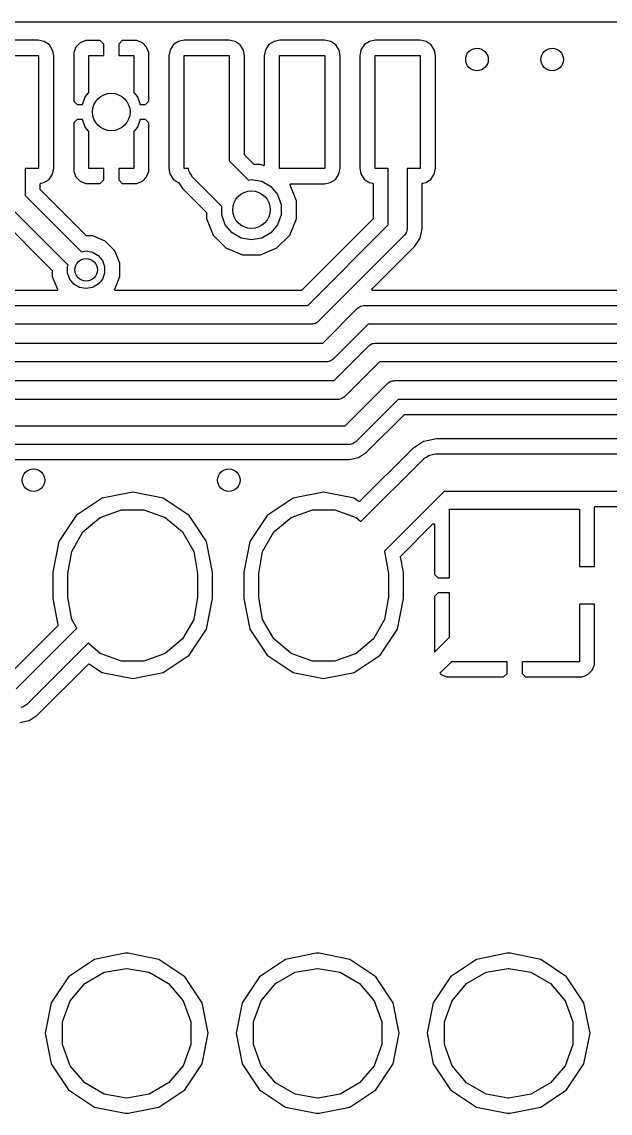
# Model space of a CAD drawing. Extents: x 0.3 to 75.7, y -92.7 to -0.5.
# Drawn here: x 36.95 to 44.77, y -70.02 to -55.5 of the extents above; entities that cross this region are included whole.
import ezdxf

# ---------------------------------------------------------------- set-up
doc = ezdxf.new("R2010")
doc.units = 0
doc.header["$MEASUREMENT"] = 0
doc.layers.add('BLACK', color=7, linetype='CONTINUOUS')

msp = doc.modelspace()

# ---------------------------------------------------------------- linework, layer by layer
at = {"layer": 'Black'}
for p, q in [((0.288, -55.5), (75.712, -55.5)), ((37.1637, -55.7458), (36.5662, -55.7458)), ((37.2443, -55.7622), (37.1637, -55.7458)), ((37.3112, -55.8078), (37.2443, -55.7622)), ((37.7952, -55.75), (37.7217, -55.7804)), ((37.9894, -55.75), (37.7952, -55.75)), ((38.035, -55.7956), (37.9894, -55.75)), ((38.2806, -55.75), (38.235, -55.7956)), ((38.4748, -55.75), (38.2806, -55.75)), ((38.5483, -55.7804), (38.4748, -55.75)), ((39.031, -55.76), (38.9628, -55.8038)), ((39.1062, -55.7458), (39.031, -55.76)), ((39.7037, -55.7458), (39.1062, -55.7458)), ((39.7843, -55.7622), (39.7037, -55.7458)), ((39.8512, -55.8078), (39.7843, -55.7622)), ((40.301, -55.76), (40.2328, -55.8038)), ((40.3762, -55.7458), (40.301, -55.76)), ((40.9737, -55.7458), (40.3762, -55.7458)), ((41.0543, -55.7622), (40.9737, -55.7458)), ((41.1212, -55.8078), (41.0543, -55.7622)), ((41.571, -55.76), (41.5028, -55.8038)), ((41.6462, -55.7458), (41.571, -55.76)), ((42.2437, -55.7458), (41.6462, -55.7458)), ((42.3243, -55.7622), (42.2437, -55.7458)), ((42.3912, -55.8078), (42.3243, -55.7622)), ((37.355, -55.876), (37.3112, -55.8078)), ((37.3614, -55.91), (37.355, -55.876)), ((37.3692, -55.9512), (37.3614, -55.91)), ((37.6654, -55.8367), (37.635, -55.9102)), ((37.635, -55.9102), (37.635, -56.5544)), ((37.7217, -55.7804), (37.6654, -55.8367)), ((38.035, -55.95), (38.035, -55.7956)), ((38.235, -55.7956), (38.235, -55.95)), ((38.6046, -55.8367), (38.5483, -55.7804)), ((38.635, -55.9102), (38.6046, -55.8367)), ((38.635, -55.95), (38.635, -55.9102)), ((38.9172, -55.8707), (38.9008, -55.9513)), ((38.9628, -55.8038), (38.9172, -55.8707)), ((39.895, -55.876), (39.8512, -55.8078)), ((39.9092, -55.9512), (39.895, -55.876)), ((40.1872, -55.8707), (40.1708, -55.9513)), ((40.2328, -55.8038), (40.1872, -55.8707)), ((41.165, -55.876), (41.1212, -55.8078)), ((41.1792, -55.9512), (41.165, -55.876)), ((41.4572, -55.8707), (41.4408, -55.9513)), ((41.5028, -55.8038), (41.4572, -55.8707)), ((42.435, -55.876), (42.3912, -55.8078)), ((42.4492, -55.9512), (42.435, -55.876)), ((36.565, -55.95), (37.165, -55.95)), ((37.165, -55.95), (37.165, -57.45)), ((37.3692, -56.8402), (37.3692, -55.9512)), ((37.835, -56.4423), (37.835, -55.95)), ((37.835, -55.95), (38.035, -55.95)), ((38.235, -55.95), (38.435, -55.95)), ((38.435, -55.95), (38.435, -56.4423)), ((38.635, -56.5544), (38.635, -55.95)), ((38.9008, -55.9513), (38.9008, -57.4488)), ((39.105, -57.45), (39.105, -55.95)), ((39.105, -55.95), (39.705, -55.95)), ((39.705, -55.95), (39.705, -57.3514)), ((39.9092, -57.2674), (39.9092, -55.9512)), ((40.1708, -55.9513), (40.1708, -57.4018)), ((40.375, -57.45), (40.375, -55.95)), ((40.375, -55.95), (40.975, -55.95)), ((40.975, -55.95), (40.975, -57.45)), ((41.1792, -57.4487), (41.1792, -55.9512)), ((41.4408, -55.9513), (41.4408, -57.4488)), ((41.645, -57.45), (41.645, -55.95)), ((41.645, -55.95), (42.245, -55.95)), ((42.245, -55.95), (42.245, -57.45)), ((42.4492, -57.4487), (42.4492, -55.9512)), ((37.7873, -56.4992), (37.835, -56.4423)), ((38.435, -56.4423), (38.4827, -56.4992)), ((37.635, -56.5544), (37.6806, -56.6)), ((37.6806, -56.6), (37.7506, -56.6)), ((37.7506, -56.6), (37.7873, -56.4992)), ((38.4827, -56.4992), (38.5194, -56.6)), ((38.5194, -56.6), (38.5894, -56.6)), ((38.5894, -56.6), (38.635, -56.5544)), ((37.3692, -57.4487), (37.3692, -56.8402)), ((37.6806, -56.8), (37.635, -56.8456)), ((37.635, -56.8456), (37.635, -57.4898)), ((37.7506, -56.8), (37.6806, -56.8)), ((37.7873, -56.9008), (37.7506, -56.8)), ((37.835, -56.9576), (37.7873, -56.9008)), ((38.4827, -56.9008), (38.435, -56.9576)), ((38.5194, -56.8), (38.4827, -56.9008)), ((38.5894, -56.8), (38.5194, -56.8)), ((38.635, -56.8456), (38.5894, -56.8)), ((38.635, -57.4898), (38.635, -56.8456)), ((37.835, -57.45), (37.835, -56.9576)), ((38.435, -56.9576), (38.435, -57.45)), ((39.705, -57.3514), (39.9592, -57.6057)), ((39.9093, -57.268), (39.9092, -57.2674)), ((39.9092, -57.2685), (39.9093, -57.268)), ((39.9097, -57.2702), (39.9092, -57.2685)), ((39.91, -57.2718), (39.9097, -57.2702)), ((39.9102, -57.2723), (39.91, -57.2718)), ((39.9104, -57.2729), (39.9102, -57.2723)), ((39.9114, -57.2743), (39.9104, -57.2729)), ((39.9122, -57.2757), (39.9114, -57.2743)), ((39.9127, -57.2761), (39.9122, -57.2757)), ((39.913, -57.2766), (39.9127, -57.2761)), ((40.0326, -57.3962), (39.913, -57.2766)), ((37.165, -57.45), (36.99, -57.45)), ((36.99, -57.45), (36.99, -57.8132)), ((37.3528, -57.5293), (37.3692, -57.4487)), ((37.635, -57.4898), (37.6654, -57.5633)), ((38.035, -57.45), (37.835, -57.45)), ((38.035, -57.6044), (38.035, -57.45)), ((38.435, -57.45), (38.235, -57.45)), ((38.235, -57.45), (38.235, -57.6044)), ((38.6046, -57.5633), (38.635, -57.4898)), ((38.9008, -57.4488), (38.915, -57.524)), ((39.1622, -57.45), (39.105, -57.45)), ((39.1644, -57.4583), (39.1622, -57.45)), ((39.1701, -57.4905), (39.1644, -57.4583)), ((39.1756, -57.5), (39.1701, -57.4905)), ((39.1784, -57.5107), (39.1756, -57.5)), ((39.1972, -57.5374), (39.1784, -57.5107)), ((40.0331, -57.3966), (40.0326, -57.3962)), ((40.0335, -57.397), (40.0331, -57.3966)), ((40.0349, -57.3978), (40.0335, -57.397)), ((40.0363, -57.3988), (40.0349, -57.3978)), ((40.0369, -57.399), (40.0363, -57.3988)), ((40.0374, -57.3992), (40.0369, -57.399)), ((40.039, -57.3995), (40.0374, -57.3992)), ((40.0407, -57.4), (40.039, -57.3995)), ((40.0412, -57.3999), (40.0407, -57.4)), ((40.0418, -57.4), (40.0412, -57.3999)), ((40.1199, -57.4001), (40.0418, -57.4)), ((40.1528, -57.4138), (40.1199, -57.4001)), ((40.1542, -57.4141), (40.1528, -57.4138)), ((40.1556, -57.4146), (40.1542, -57.4141)), ((40.1564, -57.4146), (40.1556, -57.4146)), ((40.1572, -57.4148), (40.1564, -57.4146)), ((40.1587, -57.4146), (40.1572, -57.4148)), ((40.1601, -57.4146), (40.1587, -57.4146)), ((40.1609, -57.4143), (40.1601, -57.4146)), ((40.1617, -57.4142), (40.1609, -57.4143)), ((40.163, -57.4135), (40.1617, -57.4142)), ((40.1643, -57.413), (40.163, -57.4135)), ((40.165, -57.4125), (40.1643, -57.413)), ((40.1657, -57.4121), (40.165, -57.4125)), ((40.1667, -57.4111), (40.1657, -57.4121)), ((40.1678, -57.4101), (40.1667, -57.4111)), ((40.1682, -57.4094), (40.1678, -57.4101)), ((40.1688, -57.4088), (40.1682, -57.4094)), ((40.1693, -57.4075), (40.1688, -57.4088)), ((40.17, -57.4062), (40.1693, -57.4075)), ((40.1702, -57.4054), (40.17, -57.4062)), ((40.1705, -57.4046), (40.1702, -57.4054)), ((40.1706, -57.4032), (40.1705, -57.4046)), ((40.1708, -57.4018), (40.1706, -57.4032)), ((40.975, -57.45), (40.375, -57.45)), ((41.1628, -57.5293), (41.1792, -57.4487)), ((41.4408, -57.4488), (41.455, -57.524)), ((41.82, -57.45), (41.645, -57.45)), ((41.82, -58.2032), (41.82, -57.45)), ((42.245, -57.45), (42.07, -57.45)), ((42.07, -57.45), (42.07, -58.255)), ((42.4328, -57.5293), (42.4492, -57.4487)), ((37.19, -57.66), (37.1904, -57.6579)), ((37.1904, -57.6579), (37.1907, -57.6557)), ((37.1907, -57.6557), (37.1908, -57.6556)), ((37.1908, -57.6556), (37.1919, -57.6536)), ((37.1908, -57.6556), (37.1908, -57.6556)), ((37.1919, -57.6536), (37.1929, -57.6518)), ((37.1929, -57.6518), (37.193, -57.6517)), ((37.193, -57.6517), (37.1947, -57.6502)), ((37.193, -57.6517), (37.193, -57.6517)), ((37.1947, -57.6502), (37.1964, -57.6488)), ((37.1964, -57.6488), (37.1964, -57.6488)), ((37.1964, -57.6488), (37.1965, -57.6488)), ((37.1965, -57.6488), (37.1986, -57.648)), ((37.1986, -57.648), (37.2006, -57.6472)), ((37.2006, -57.6472), (37.239, -57.64)), ((37.239, -57.64), (37.3072, -57.5962)), ((37.3072, -57.5962), (37.3528, -57.5293)), ((37.6654, -57.5633), (37.7217, -57.6196)), ((37.7217, -57.6196), (37.7952, -57.65)), ((37.7952, -57.65), (37.9894, -57.65)), ((37.9894, -57.65), (38.035, -57.6044)), ((38.235, -57.6044), (38.2806, -57.65)), ((38.2806, -57.65), (38.4748, -57.65)), ((38.4748, -57.65), (38.5483, -57.6196)), ((38.5483, -57.6196), (38.6046, -57.5633)), ((38.915, -57.524), (38.9588, -57.5922)), ((38.9588, -57.5922), (39.0258, -57.6379)), ((39.0258, -57.6379), (39.026, -57.638)), ((39.026, -57.638), (39.0266, -57.6381)), ((39.0266, -57.6381), (39.0281, -57.6388)), ((39.0281, -57.6388), (39.0297, -57.6395)), ((39.0297, -57.6395), (39.0301, -57.6398)), ((39.0301, -57.6398), (39.0306, -57.6401)), ((39.0306, -57.6401), (39.0318, -57.6413)), ((39.0318, -57.6413), (39.0331, -57.6424)), ((39.0331, -57.6424), (39.0334, -57.6429)), ((39.0334, -57.6429), (39.0337, -57.6433)), ((39.0337, -57.6433), (39.0877, -57.7241)), ((39.2135, -57.5657), (39.1972, -57.5374)), ((39.2219, -57.5728), (39.2135, -57.5657)), ((39.2282, -57.5818), (39.2219, -57.5728)), ((39.6046, -57.9581), (39.2282, -57.5818)), ((39.9592, -57.6057), (40, -57.5985)), ((40, -57.5985), (40.1373, -57.6227)), ((40.1373, -57.6227), (40.2581, -57.6924)), ((40.5154, -57.6592), (40.5165, -57.6583)), ((40.5165, -57.6583), (40.5174, -57.6572)), ((40.5174, -57.6572), (40.5181, -57.6568)), ((40.5181, -57.6568), (40.5188, -57.6562)), ((40.5188, -57.6562), (40.5201, -57.6557)), ((40.5201, -57.6557), (40.5213, -57.655)), ((40.5213, -57.655), (40.5221, -57.6548)), ((40.5221, -57.6548), (40.5229, -57.6545)), ((40.5229, -57.6545), (40.5244, -57.6544)), ((40.5244, -57.6544), (40.5257, -57.6542)), ((40.5257, -57.6542), (40.9738, -57.6542)), ((40.9738, -57.6542), (41.049, -57.64)), ((41.049, -57.64), (41.1172, -57.5962)), ((41.1172, -57.5962), (41.1628, -57.5293)), ((41.455, -57.524), (41.4988, -57.5922)), ((41.4988, -57.5922), (41.5657, -57.6378)), ((41.5657, -57.6378), (41.6096, -57.6467)), ((41.6096, -57.6467), (41.6115, -57.6475)), ((41.6115, -57.6475), (41.6135, -57.6482)), ((41.6135, -57.6482), (41.6136, -57.6483)), ((41.6136, -57.6483), (41.6138, -57.6484)), ((41.6138, -57.6484), (41.6153, -57.6498)), ((41.6153, -57.6498), (41.617, -57.6511)), ((41.617, -57.6511), (41.617, -57.6513)), ((41.617, -57.6513), (41.6172, -57.6514)), ((41.6172, -57.6514), (41.6182, -57.6532)), ((41.6182, -57.6532), (41.6192, -57.655)), ((41.6192, -57.655), (41.6192, -57.6552)), ((41.6192, -57.6552), (41.6193, -57.6553)), ((41.6193, -57.6553), (41.6196, -57.6574)), ((41.6196, -57.6574), (41.62, -57.6595)), ((42.27, -57.66), (42.2704, -57.6579)), ((42.2704, -57.6579), (42.2707, -57.6557)), ((42.2707, -57.6557), (42.2708, -57.6556)), ((42.2708, -57.6556), (42.2719, -57.6536)), ((42.2708, -57.6556), (42.2708, -57.6556)), ((42.2719, -57.6536), (42.2729, -57.6518)), ((42.2729, -57.6518), (42.273, -57.6517)), ((42.273, -57.6517), (42.2747, -57.6502)), ((42.273, -57.6517), (42.273, -57.6517)), ((42.2747, -57.6502), (42.2764, -57.6488)), ((42.2764, -57.6488), (42.2764, -57.6488)), ((42.2764, -57.6488), (42.2765, -57.6488)), ((42.2765, -57.6488), (42.2786, -57.648)), ((42.2786, -57.648), (42.2806, -57.6472)), ((42.2806, -57.6472), (42.319, -57.64)), ((42.319, -57.64), (42.3872, -57.5962)), ((42.3872, -57.5962), (42.4328, -57.5293)), ((37.19, -57.725), (37.19, -57.66)), ((37.1901, -57.7256), (37.19, -57.725)), ((37.19, -57.7261), (37.1901, -57.7256)), ((37.1905, -57.7278), (37.19, -57.7261)), ((37.1908, -57.7294), (37.1905, -57.7278)), ((37.1911, -57.7299), (37.1908, -57.7294)), ((37.1912, -57.7305), (37.1911, -57.7299)), ((37.1922, -57.7319), (37.1912, -57.7305)), ((37.193, -57.7334), (37.1922, -57.7319)), ((37.1935, -57.7337), (37.193, -57.7334)), ((37.1938, -57.7342), (37.1935, -57.7337)), ((37.8058, -58.3462), (37.1938, -57.7342)), ((39.0877, -57.7241), (39.3962, -58.0326)), ((40.2581, -57.6924), (40.3477, -57.7992)), ((40.3477, -57.7992), (40.3954, -57.9303)), ((40.5128, -57.6677), (40.5129, -57.6663)), ((40.5129, -57.6686), (40.5128, -57.6677)), ((40.5129, -57.6649), (40.5132, -57.6641)), ((40.5129, -57.6663), (40.5129, -57.6649)), ((40.5129, -57.6694), (40.5129, -57.6686)), ((40.5134, -57.6708), (40.5129, -57.6694)), ((40.5132, -57.6641), (40.5133, -57.6633)), ((40.5133, -57.6633), (40.514, -57.662)), ((40.5137, -57.6721), (40.5134, -57.6708)), ((40.6001, -57.8812), (40.5137, -57.6721)), ((40.514, -57.662), (40.5145, -57.6607)), ((40.5145, -57.6607), (40.515, -57.66)), ((40.515, -57.66), (40.5154, -57.6592)), ((41.62, -57.6595), (41.62, -58.115)), ((42.27, -58.2537), (42.27, -57.66)), ((36.99, -57.8132), (37.7369, -58.5602)), ((40.3954, -57.9303), (40.3954, -58.0697)), ((40.5999, -58.1199), (40.6001, -57.8812)), ((37.56, -58.7368), (36.7766, -57.9534)), ((39.3962, -58.0326), (39.3965, -58.033)), ((39.3965, -58.033), (39.3969, -58.0334)), ((39.3969, -58.0334), (39.3978, -58.0349)), ((39.3978, -58.0349), (39.3987, -58.0362)), ((39.3987, -58.0362), (39.3989, -58.0368)), ((39.3989, -58.0368), (39.3992, -58.0373)), ((39.3992, -58.0373), (39.3995, -58.039)), ((39.3995, -58.039), (39.3999, -58.0406)), ((39.3999, -58.0406), (39.3999, -58.0412)), ((39.3999, -58.0412), (39.4, -58.0418)), ((39.4, -58.0418), (39.3999, -58.1188)), ((39.6046, -58.0697), (39.6046, -57.9581)), ((39.6523, -58.2008), (39.6046, -58.0697)), ((40.3954, -58.0697), (40.3477, -58.2008)), ((36.6361, -58.0957), (37.3462, -58.8058)), ((39.3999, -58.1188), (39.491, -58.3394)), ((39.7419, -58.3076), (39.6523, -58.2008)), ((40.3477, -58.2008), (40.2581, -58.3076)), ((40.5084, -58.3403), (40.5999, -58.1199)), ((41.6162, -58.1242), (40.6692, -59.0712)), ((40.7482, -59.275), (41.82, -58.2032)), ((41.6165, -58.1237), (41.6162, -58.1242)), ((41.617, -58.1234), (41.6165, -58.1237)), ((41.6178, -58.1219), (41.617, -58.1234)), ((41.6188, -58.1205), (41.6178, -58.1219)), ((41.6189, -58.1199), (41.6188, -58.1205)), ((41.6192, -58.1194), (41.6189, -58.1199)), ((41.6195, -58.1178), (41.6192, -58.1194)), ((41.62, -58.1161), (41.6195, -58.1178)), ((41.62, -58.115), (41.6199, -58.1156)), ((41.6199, -58.1156), (41.62, -58.1161)), ((37.8063, -58.3465), (37.8058, -58.3462)), ((37.8067, -58.347), (37.8063, -58.3465)), ((37.8081, -58.3478), (37.8067, -58.347)), ((37.8095, -58.3488), (37.8081, -58.3478)), ((37.8101, -58.3489), (37.8095, -58.3488)), ((37.8106, -58.3492), (37.8101, -58.3489)), ((37.8122, -58.3495), (37.8106, -58.3492)), ((37.8139, -58.35), (37.8122, -58.3495)), ((37.8145, -58.3499), (37.8139, -58.35)), ((37.815, -58.35), (37.8145, -58.3499)), ((37.8899, -58.3501), (37.815, -58.35)), ((38.0552, -58.4187), (37.8899, -58.3501)), ((39.491, -58.3394), (39.6597, -58.5084)), ((39.8627, -58.3773), (39.7419, -58.3076)), ((40, -58.4015), (39.8627, -58.3773)), ((40.1373, -58.3773), (40, -58.4015)), ((40.2581, -58.3076), (40.1373, -58.3773)), ((40.3394, -58.509), (40.5084, -58.3403)), ((42.0334, -58.3434), (40.8884, -59.4884)), ((42.0365, -58.3389), (42.0334, -58.3434)), ((42.0408, -58.3353), (42.0365, -58.3389)), ((42.0489, -58.3212), (42.0408, -58.3353)), ((42.0583, -58.3078), (42.0489, -58.3212)), ((42.0597, -58.3025), (42.0583, -58.3078)), ((42.0625, -58.2978), (42.0597, -58.3025)), ((42.0653, -58.2817), (42.0625, -58.2978)), ((42.0695, -58.2659), (42.0653, -58.2817)), ((42.07, -58.255), (42.069, -58.2604)), ((42.069, -58.2604), (42.0695, -58.2659)), ((42.1911, -58.46), (42.245, -58.3793)), ((42.245, -58.3793), (42.27, -58.2537)), ((38.1817, -58.5454), (38.0552, -58.4187)), ((39.6597, -58.5084), (39.8801, -58.5999)), ((40.1188, -58.6001), (40.3394, -58.509)), ((41.6068, -59.0528), (42.1739, -58.4857)), ((42.1739, -58.4857), (42.1911, -58.46)), ((37.7369, -58.5602), (37.8, -58.549)), ((37.8, -58.549), (37.8858, -58.5642)), ((37.8858, -58.5642), (37.9613, -58.6078)), ((37.9613, -58.6078), (38.0173, -58.6745)), ((38.0173, -58.6745), (38.0471, -58.7564)), ((38.2501, -58.7109), (38.1817, -58.5454)), ((39.8801, -58.5999), (40.1188, -58.6001)), ((37.3462, -58.8058), (37.3465, -58.8063)), ((37.3465, -58.8063), (37.347, -58.8066)), ((37.347, -58.8066), (37.3478, -58.8081)), ((37.3478, -58.8081), (37.3488, -58.8095)), ((37.3488, -58.8095), (37.3489, -58.8101)), ((37.3489, -58.8101), (37.3492, -58.8106)), ((37.3492, -58.8106), (37.3495, -58.8122)), ((37.3495, -58.8122), (37.3499, -58.8139)), ((37.3499, -58.8139), (37.3499, -58.8144)), ((37.3499, -58.8144), (37.35, -58.815)), ((37.35, -58.815), (37.3499, -58.8891)), ((37.5529, -58.7564), (37.56, -58.7368)), ((37.5529, -58.8436), (37.5529, -58.7564)), ((38.0471, -58.7564), (38.0471, -58.8436)), ((38.2499, -58.8899), (38.2501, -58.7109)), ((37.3499, -58.8891), (37.419, -59.0564)), ((37.5827, -58.9255), (37.5529, -58.8436)), ((37.6387, -58.9922), (37.5827, -58.9255)), ((38.0173, -58.9255), (37.9613, -58.9922)), ((38.0471, -58.8436), (38.0173, -58.9255)), ((38.1805, -59.057), (38.2499, -58.8899)), ((37.4073, -59.075), (28.516, -59.075)), ((37.409, -59.0747), (37.4073, -59.075)), ((37.4099, -59.0746), (37.409, -59.0747)), ((37.4101, -59.0746), (37.4099, -59.0746)), ((37.4107, -59.0746), (37.4101, -59.0746)), ((37.4101, -59.0746), (37.4101, -59.0746)), ((37.4112, -59.0743), (37.4107, -59.0746)), ((37.4118, -59.0742), (37.4112, -59.0743)), ((37.4132, -59.0734), (37.4118, -59.0742)), ((37.4148, -59.0726), (37.4132, -59.0734)), ((37.4152, -59.0722), (37.4148, -59.0726)), ((37.4157, -59.072), (37.4152, -59.0722)), ((37.4168, -59.0707), (37.4157, -59.072)), ((37.418, -59.0695), (37.4168, -59.0707)), ((37.4182, -59.0689), (37.418, -59.0695)), ((37.4186, -59.0685), (37.4182, -59.0689)), ((37.4192, -59.0669), (37.4186, -59.0685)), ((37.419, -59.0564), (37.4191, -59.0565)), ((37.4191, -59.0565), (37.4192, -59.0567)), ((37.4192, -59.0567), (37.4193, -59.057)), ((37.4199, -59.0654), (37.4192, -59.0669)), ((37.4193, -59.057), (37.4194, -59.0577)), ((37.4194, -59.0577), (37.4196, -59.0581)), ((37.4196, -59.0581), (37.4201, -59.0597)), ((37.4201, -59.0643), (37.4199, -59.0648)), ((37.4199, -59.0648), (37.4199, -59.0654)), ((37.4201, -59.0597), (37.4201, -59.0603)), ((37.4201, -59.0603), (37.4203, -59.0609)), ((37.4202, -59.0615), (37.4201, -59.0626)), ((37.4201, -59.0626), (37.4201, -59.0643)), ((37.4203, -59.0609), (37.4202, -59.0613)), ((37.4202, -59.0613), (37.4202, -59.0614)), ((37.4202, -59.0614), (37.4202, -59.0615)), ((37.7142, -59.0358), (37.6387, -58.9922)), ((37.8, -59.051), (37.7142, -59.0358)), ((37.8858, -59.0358), (37.8, -59.051)), ((37.9613, -58.9922), (37.8858, -59.0358)), ((38.1796, -59.0614), (38.1797, -59.0606)), ((38.1797, -59.0628), (38.1796, -59.0614)), ((38.1797, -59.0597), (38.1802, -59.0584)), ((38.1797, -59.0606), (38.1797, -59.0597)), ((38.1797, -59.0643), (38.1797, -59.0628)), ((38.18, -59.0651), (38.1797, -59.0643)), ((38.1801, -59.0659), (38.18, -59.0651)), ((38.1808, -59.0672), (38.1801, -59.0659)), ((38.1802, -59.0584), (38.1805, -59.057)), ((38.1813, -59.0685), (38.1808, -59.0672)), ((38.1818, -59.0692), (38.1813, -59.0685)), ((38.1822, -59.0699), (38.1818, -59.0692)), ((38.1833, -59.0709), (38.1822, -59.0699)), ((38.1842, -59.072), (38.1833, -59.0709)), ((38.1849, -59.0724), (38.1842, -59.072)), ((38.1855, -59.073), (38.1849, -59.0724)), ((38.1869, -59.0735), (38.1855, -59.073)), ((38.1881, -59.0742), (38.1869, -59.0735)), ((38.1889, -59.0744), (38.1881, -59.0742)), ((38.1897, -59.0747), (38.1889, -59.0744)), ((38.1911, -59.0748), (38.1897, -59.0747)), ((38.1925, -59.075), (38.1911, -59.0748)), ((40.66, -59.075), (38.1925, -59.075)), ((40.6606, -59.0749), (40.66, -59.075)), ((40.6611, -59.075), (40.6606, -59.0749)), ((40.6628, -59.0745), (40.6611, -59.075)), ((40.6644, -59.0742), (40.6628, -59.0745)), ((40.6649, -59.0739), (40.6644, -59.0742)), ((40.6655, -59.0738), (40.6649, -59.0739)), ((40.6669, -59.0728), (40.6655, -59.0738)), ((40.6684, -59.072), (40.6669, -59.0728)), ((40.6687, -59.0715), (40.6684, -59.072)), ((40.6692, -59.0712), (40.6687, -59.0715)), ((41.6031, -59.0609), (41.6032, -59.0603)), ((41.6032, -59.0626), (41.6031, -59.0609)), ((41.6032, -59.0597), (41.6038, -59.0581)), ((41.6032, -59.0603), (41.6032, -59.0597)), ((41.6032, -59.0643), (41.6032, -59.0626)), ((41.6034, -59.0648), (41.6032, -59.0643)), ((41.6034, -59.0654), (41.6034, -59.0648)), ((41.6042, -59.0669), (41.6034, -59.0654)), ((41.6038, -59.0581), (41.6042, -59.0565)), ((41.6042, -59.0565), (41.6045, -59.056)), ((41.6047, -59.0685), (41.6042, -59.0669)), ((41.6045, -59.056), (41.6047, -59.0555)), ((41.6047, -59.0555), (41.6058, -59.0542)), ((41.6051, -59.0689), (41.6047, -59.0685)), ((41.6054, -59.0695), (41.6051, -59.0689)), ((41.6066, -59.0707), (41.6054, -59.0695)), ((41.6058, -59.0542), (41.6068, -59.0528)), ((41.6076, -59.072), (41.6066, -59.0707)), ((41.6081, -59.0722), (41.6076, -59.072)), ((41.6085, -59.0726), (41.6081, -59.0722)), ((41.6101, -59.0734), (41.6085, -59.0726)), ((41.6116, -59.0742), (41.6101, -59.0734)), ((41.6121, -59.0743), (41.6116, -59.0742)), ((41.6126, -59.0746), (41.6121, -59.0743)), ((41.6143, -59.0747), (41.6126, -59.0746)), ((41.616, -59.075), (41.6143, -59.0747)), ((50.4073, -59.075), (41.616, -59.075)), ((28.5, -59.275), (40.7482, -59.275)), ((40.9482, -59.775), (41.4116, -59.3116)), ((41.4116, -59.3116), (41.4161, -59.3085)), ((41.4161, -59.3085), (41.4197, -59.3042)), ((41.4197, -59.3042), (41.4338, -59.2961)), ((41.4338, -59.2961), (41.4472, -59.2867)), ((41.4472, -59.2867), (41.4525, -59.2853)), ((41.4525, -59.2853), (41.4572, -59.2825)), ((41.4572, -59.2825), (41.4733, -59.2797)), ((41.4733, -59.2797), (41.4891, -59.2755)), ((41.4891, -59.2755), (41.4946, -59.276)), ((41.4946, -59.276), (41.5, -59.275)), ((41.5, -59.275), (53.6482, -59.275)), ((40.8, -59.525), (28.5518, -59.525)), ((40.8054, -59.524), (40.8, -59.525)), ((40.8109, -59.5245), (40.8054, -59.524)), ((40.8267, -59.5203), (40.8109, -59.5245)), ((40.8428, -59.5175), (40.8267, -59.5203)), ((40.8475, -59.5147), (40.8428, -59.5175)), ((40.8528, -59.5133), (40.8475, -59.5147)), ((40.8662, -59.5039), (40.8528, -59.5133)), ((40.8803, -59.4958), (40.8662, -59.5039)), ((40.8839, -59.4915), (40.8803, -59.4958)), ((40.8884, -59.4884), (40.8839, -59.4915)), ((41.5518, -59.525), (41.0884, -59.9884)), ((53.7, -59.525), (41.5518, -59.525)), ((28.7, -59.775), (40.9482, -59.775)), ((41.0982, -60.275), (41.5616, -59.8116)), ((41.5616, -59.8116), (41.5661, -59.8085)), ((41.5661, -59.8085), (41.5697, -59.8042)), ((41.5697, -59.8042), (41.5838, -59.7961)), ((41.5838, -59.7961), (41.5972, -59.7867)), ((41.5972, -59.7867), (41.6025, -59.7853)), ((41.6025, -59.7853), (41.6072, -59.7825)), ((41.6072, -59.7825), (41.6233, -59.7797)), ((41.6233, -59.7797), (41.6391, -59.7755)), ((41.6391, -59.7755), (41.6446, -59.776)), ((41.6446, -59.776), (41.65, -59.775)), ((41.65, -59.775), (53.8482, -59.775)), ((41, -60.025), (28.7518, -60.025)), ((41.0054, -60.024), (41, -60.025)), ((41.0109, -60.0245), (41.0054, -60.024)), ((41.0267, -60.0203), (41.0109, -60.0245)), ((41.0428, -60.0175), (41.0267, -60.0203)), ((41.0475, -60.0147), (41.0428, -60.0175)), ((41.0528, -60.0133), (41.0475, -60.0147)), ((41.0662, -60.0039), (41.0528, -60.0133)), ((41.0803, -59.9958), (41.0662, -60.0039)), ((41.0839, -59.9915), (41.0803, -59.9958)), ((41.0884, -59.9884), (41.0839, -59.9915)), ((41.7018, -60.025), (41.2384, -60.4884)), ((53.9, -60.025), (41.7018, -60.025)), ((28.9, -60.275), (41.0982, -60.275)), ((41.2482, -60.875), (41.8116, -60.3116)), ((41.8116, -60.3116), (41.8161, -60.3085)), ((41.8161, -60.3085), (41.8197, -60.3042)), ((41.8197, -60.3042), (41.8338, -60.2961)), ((41.8338, -60.2961), (41.8472, -60.2867)), ((41.8472, -60.2867), (41.8525, -60.2853)), ((41.8525, -60.2853), (41.8572, -60.2825)), ((41.8572, -60.2825), (41.8733, -60.2797)), ((41.8733, -60.2797), (41.8891, -60.2755)), ((41.8891, -60.2755), (41.8946, -60.276)), ((41.8946, -60.276), (41.9, -60.275)), ((41.9, -60.275), (58.9, -60.275)), ((41.15, -60.525), (28.9518, -60.525)), ((41.1554, -60.524), (41.15, -60.525)), ((41.1609, -60.5245), (41.1554, -60.524)), ((41.1767, -60.5203), (41.1609, -60.5245)), ((41.1928, -60.5175), (41.1767, -60.5203)), ((41.1975, -60.5147), (41.1928, -60.5175)), ((41.2028, -60.5133), (41.1975, -60.5147)), ((41.2162, -60.5039), (41.2028, -60.5133)), ((41.2304, -60.4958), (41.2162, -60.5039)), ((41.2339, -60.4915), (41.2304, -60.4958)), ((41.2384, -60.4884), (41.2339, -60.4915)), ((41.9518, -60.525), (41.3884, -61.0884)), ((58.8482, -60.525), (41.9518, -60.525)), ((41.5307, -61.2289), (42.0308, -60.7288)), ((42.0308, -60.7288), (42.0313, -60.7285)), ((42.0313, -60.7285), (42.0316, -60.728)), ((42.0316, -60.728), (42.0331, -60.7272)), ((42.0331, -60.7272), (42.0345, -60.7262)), ((42.0345, -60.7262), (42.0351, -60.7261)), ((42.0351, -60.7261), (42.0356, -60.7258)), ((42.0356, -60.7258), (42.0372, -60.7255)), ((42.0372, -60.7255), (42.0389, -60.725)), ((42.0389, -60.725), (42.0394, -60.7251)), ((42.0394, -60.7251), (42.04, -60.725)), ((42.04, -60.725), (57.9075, -60.725)), ((30.9175, -60.875), (41.2482, -60.875)), ((41.3, -61.125), (30.9175, -61.125)), ((41.3054, -61.124), (41.3, -61.125)), ((41.3109, -61.1245), (41.3054, -61.124)), ((41.3267, -61.1203), (41.3109, -61.1245)), ((41.3428, -61.1175), (41.3267, -61.1203)), ((41.3475, -61.1147), (41.3428, -61.1175)), ((41.3528, -61.1133), (41.3475, -61.1147)), ((41.3662, -61.1039), (41.3528, -61.1133)), ((41.3803, -61.0958), (41.3662, -61.1039)), ((41.3839, -61.0915), (41.3803, -61.0958)), ((41.3884, -61.0884), (41.3839, -61.0915)), ((42.2879, -61.0845), (42.1409, -61.1827)), ((42.3369, -61.0747), (42.2879, -61.0845)), ((42.4613, -61.05), (42.3369, -61.0747)), ((45.4828, -61.05), (42.4613, -61.05)), ((41.4243, -61.3), (41.5307, -61.2289)), ((42.1409, -61.1827), (41.4437, -61.8799)), ((42.3276, -61.2922), (42.3543, -61.2734)), ((42.3543, -61.2734), (42.365, -61.2706)), ((42.365, -61.2706), (42.3745, -61.2651)), ((42.3745, -61.2651), (42.4067, -61.2594)), ((42.4067, -61.2594), (42.4382, -61.251)), ((42.4382, -61.251), (42.4492, -61.2519)), ((42.4492, -61.2519), (42.46, -61.25)), ((42.46, -61.25), (45.7, -61.25)), ((34.1927, -61.325), (41.2987, -61.325)), ((41.2987, -61.325), (41.4243, -61.3)), ((41.4564, -62.15), (42.2832, -61.3232)), ((42.2832, -61.3232), (42.2922, -61.3169)), ((42.2922, -61.3169), (42.2993, -61.3085)), ((42.2993, -61.3085), (42.3276, -61.2922)), ((38.0131, -61.8411), (37.6681, -62.0716)), ((38.42, -61.7602), (38.0131, -61.8411)), ((38.8269, -61.8411), (38.42, -61.7602)), ((39.1719, -62.0716), (38.8269, -61.8411)), ((40.5531, -61.8411), (40.2081, -62.0716)), ((40.96, -61.7602), (40.5531, -61.8411)), ((41.3669, -61.8411), (40.96, -61.7602)), ((41.4273, -61.8815), (41.3669, -61.8411)), ((42.5636, -61.75), (41.7692, -62.5443)), ((45.7, -61.75), (42.5636, -61.75)), ((37.9882, -62.0958), (38.27, -61.9932)), ((38.27, -61.9932), (38.57, -61.9932)), ((38.57, -61.9932), (38.8518, -62.0958)), ((40.5282, -62.0958), (40.81, -61.9932)), ((40.81, -61.9932), (41.11, -61.9932)), ((41.11, -61.9932), (41.3918, -62.0958)), ((41.4293, -61.8823), (41.4273, -61.8815)), ((41.4312, -61.8832), (41.4293, -61.8823)), ((41.4313, -61.8832), (41.4312, -61.8832)), ((41.4315, -61.8833), (41.4313, -61.8832)), ((41.4336, -61.8834), (41.4315, -61.8833)), ((41.4357, -61.8836), (41.4336, -61.8834)), ((41.4358, -61.8836), (41.4357, -61.8836)), ((41.436, -61.8836), (41.4358, -61.8836)), ((41.438, -61.883), (41.436, -61.8836)), ((41.44, -61.8825), (41.438, -61.883)), ((41.4402, -61.8824), (41.44, -61.8825)), ((41.4403, -61.8823), (41.4402, -61.8824)), ((41.442, -61.8811), (41.4403, -61.8823)), ((41.4437, -61.8799), (41.442, -61.8811)), ((42.6364, -62.9), (42.6364, -61.984)), ((42.6364, -61.984), (44.3636, -61.984)), ((44.3636, -61.984), (44.3636, -62.75)), ((44.5636, -61.963), (44.5638, -61.9619)), ((44.5636, -62.75), (44.5636, -61.963)), ((44.5638, -61.9607), (44.5642, -61.9597)), ((44.5638, -61.9619), (44.5638, -61.9607)), ((44.5642, -61.9597), (44.5644, -61.9586)), ((44.5644, -61.9586), (44.565, -61.9576)), ((44.565, -61.9576), (44.5653, -61.9565)), ((44.5653, -61.9565), (44.5661, -61.9556)), ((44.5661, -61.9556), (44.5666, -61.9546)), ((44.5666, -61.9546), (44.5675, -61.9539)), ((44.5675, -61.9539), (44.5682, -61.953)), ((44.5682, -61.953), (44.5692, -61.9525)), ((44.5692, -61.9525), (44.5701, -61.9517)), ((44.5701, -61.9517), (44.5712, -61.9514)), ((44.5712, -61.9514), (44.5722, -61.9508)), ((44.5722, -61.9508), (44.5733, -61.9506)), ((44.5733, -61.9506), (44.5743, -61.9502)), ((44.5743, -61.9502), (44.5755, -61.9502)), ((44.5755, -61.9502), (44.5766, -61.95)), ((44.5766, -61.95), (45.4828, -61.95)), ((37.6681, -62.0716), (37.4376, -62.4166)), ((37.7584, -62.2886), (37.9882, -62.0958)), ((38.8518, -62.0958), (39.0816, -62.2886)), ((39.4024, -62.4166), (39.1719, -62.0716)), ((40.2081, -62.0716), (39.9776, -62.4166)), ((40.2984, -62.2886), (40.5282, -62.0958)), ((41.3918, -62.0958), (41.4564, -62.15)), ((37.6085, -62.5483), (37.7584, -62.2886)), ((39.0816, -62.2886), (39.2315, -62.5483)), ((40.1485, -62.5483), (40.2984, -62.2886)), ((41.9867, -62.6097), (42.4142, -62.1822)), ((42.4142, -62.1822), (42.4156, -62.1812)), ((42.4156, -62.1812), (42.4169, -62.1801)), ((42.4169, -62.1801), (42.4174, -62.1799)), ((42.4174, -62.1799), (42.4179, -62.1796)), ((42.4179, -62.1796), (42.4195, -62.1792)), ((42.4195, -62.1792), (42.4211, -62.1786)), ((42.4211, -62.1786), (42.4217, -62.1786)), ((42.4217, -62.1786), (42.4223, -62.1784)), ((42.4223, -62.1784), (42.424, -62.1786)), ((42.424, -62.1786), (42.4257, -62.1786)), ((42.4257, -62.1786), (42.4262, -62.1788)), ((42.4262, -62.1788), (42.4268, -62.1788)), ((42.4268, -62.1788), (42.4283, -62.1795)), ((42.4283, -62.1795), (42.4299, -62.1801)), ((42.4299, -62.1801), (42.4303, -62.1805)), ((42.4303, -62.1805), (42.4309, -62.1807)), ((42.4309, -62.1807), (42.4321, -62.1819)), ((42.4321, -62.1819), (42.4334, -62.183)), ((42.4334, -62.183), (42.4336, -62.1835)), ((42.4336, -62.1835), (42.434, -62.1839)), ((42.434, -62.1839), (42.4348, -62.1855)), ((42.4348, -62.1855), (42.4356, -62.1869)), ((42.4356, -62.1869), (42.4357, -62.1875)), ((42.4357, -62.1875), (42.436, -62.188)), ((42.436, -62.188), (42.4361, -62.1897)), ((42.4361, -62.1897), (42.4364, -62.1914)), ((42.4364, -62.1914), (42.4364, -62.8544)), ((37.4376, -62.4166), (37.3564, -62.8248)), ((39.4836, -62.8248), (39.4024, -62.4166)), ((39.9776, -62.4166), (39.8964, -62.8248)), ((37.5564, -62.8437), (37.6085, -62.5483)), ((39.2315, -62.5483), (39.2836, -62.8437)), ((40.0964, -62.8437), (40.1485, -62.5483)), ((41.7692, -62.5443), (41.7715, -62.5483)), ((41.7715, -62.5483), (41.8236, -62.8437)), ((41.9829, -62.6178), (41.9831, -62.6173)), ((41.9831, -62.6196), (41.9829, -62.6178)), ((41.983, -62.6169), (41.9836, -62.6152)), ((41.9831, -62.6173), (41.983, -62.6169)), ((41.9831, -62.6214), (41.9831, -62.6196)), ((42.0236, -62.8248), (41.9831, -62.6214)), ((41.9836, -62.6152), (41.9841, -62.6134)), ((41.9841, -62.6134), (41.9844, -62.613)), ((41.9844, -62.613), (41.9845, -62.6126)), ((41.9845, -62.6126), (41.9857, -62.6112)), ((41.9857, -62.6112), (41.9867, -62.6097)), ((37.3564, -62.8248), (37.3564, -63.1752)), ((37.5564, -63.1563), (37.5564, -62.8437)), ((39.2836, -62.8437), (39.2836, -63.1563)), ((39.4836, -63.1752), (39.4836, -62.8248)), ((39.8964, -62.8248), (39.8964, -63.1752)), ((40.0964, -63.1563), (40.0964, -62.8437)), ((41.8236, -62.8437), (41.8236, -63.1563)), ((42.0236, -63.1402), (42.0236, -62.8248)), ((42.4364, -62.8544), (42.482, -62.9)), ((44.3636, -62.75), (44.5636, -62.75)), ((42.482, -62.9), (42.6364, -62.9)), ((37.3564, -63.1752), (37.4262, -63.526)), ((37.6085, -63.4516), (37.5564, -63.1563)), ((39.2836, -63.1563), (39.2315, -63.4516)), ((39.4024, -63.5834), (39.4836, -63.1752)), ((39.8964, -63.1752), (39.9776, -63.5834)), ((40.1485, -63.4516), (40.0964, -63.1563)), ((41.8236, -63.1563), (41.7715, -63.4516)), ((41.9424, -63.5834), (42.0236, -63.1752)), ((42.0236, -63.1752), (42.0236, -63.1402)), ((42.482, -63.1), (42.4364, -63.1456)), ((42.4364, -63.1456), (42.4364, -63.8868)), ((42.6364, -63.1), (42.482, -63.1)), ((42.6364, -63.6868), (42.6364, -63.1)), ((44.3636, -63.25), (44.3636, -64.016)), ((44.5636, -63.25), (44.3636, -63.25)), ((44.5636, -64.0558), (44.5636, -63.25)), ((37.6755, -63.5677), (37.6085, -63.4516)), ((39.2315, -63.4516), (39.0816, -63.7114)), ((40.2984, -63.7114), (40.1485, -63.4516)), ((41.7715, -63.4516), (41.6216, -63.7114)), ((37.4226, -63.5378), (36.7892, -64.1712)), ((36.8682, -64.375), (37.6755, -63.5677)), ((37.4237, -63.5362), (37.4226, -63.5378)), ((37.4248, -63.5348), (37.4237, -63.5362)), ((37.425, -63.5344), (37.4248, -63.5348)), ((37.4252, -63.5341), (37.425, -63.5344)), ((37.4257, -63.5323), (37.4252, -63.5341)), ((37.4263, -63.5305), (37.4257, -63.5323)), ((37.4262, -63.526), (37.4262, -63.5279)), ((37.4262, -63.5279), (37.4264, -63.5297)), ((37.4264, -63.5297), (37.4263, -63.5301)), ((37.4263, -63.5301), (37.4263, -63.5305)), ((39.1719, -63.9284), (39.4024, -63.5834)), ((39.9776, -63.5834), (40.2081, -63.9284)), ((41.7119, -63.9284), (41.9424, -63.5834)), ((39.0816, -63.7114), (38.8518, -63.9042)), ((40.5282, -63.9042), (40.2984, -63.7114)), ((41.6216, -63.7114), (41.3918, -63.9042)), ((42.4364, -63.8868), (42.6364, -63.6868)), ((37.8275, -63.7693), (37.0084, -64.5884)), ((37.9882, -63.9042), (37.8275, -63.7693)), ((37.8303, -64.0493), (37.832, -64.0481)), ((37.832, -64.0481), (37.8337, -64.0469)), ((37.8337, -64.0469), (37.8339, -64.0468)), ((37.8339, -64.0468), (37.834, -64.0467)), ((37.834, -64.0467), (37.836, -64.0462)), ((37.836, -64.0462), (37.8381, -64.0456)), ((37.8381, -64.0456), (37.8382, -64.0456)), ((37.8382, -64.0456), (37.8383, -64.0456)), ((37.8383, -64.0456), (37.8405, -64.0458)), ((37.8405, -64.0458), (37.8426, -64.0459)), ((37.8426, -64.0459), (37.8427, -64.046)), ((37.8427, -64.046), (37.8428, -64.046)), ((37.8428, -64.046), (37.8448, -64.0469)), ((37.8448, -64.0469), (37.8467, -64.0477)), ((37.8467, -64.0477), (38.0131, -64.1589)), ((38.27, -64.0068), (37.9882, -63.9042)), ((38.57, -64.0068), (38.27, -64.0068)), ((38.8518, -63.9042), (38.57, -64.0068)), ((38.8269, -64.1589), (39.1719, -63.9284)), ((40.2081, -63.9284), (40.5531, -64.1589)), ((40.81, -64.0068), (40.5282, -63.9042)), ((41.11, -64.0068), (40.81, -64.0068)), ((41.3918, -63.9042), (41.11, -64.0068)), ((41.3669, -64.1589), (41.7119, -63.9284)), ((42.6608, -64.016), (42.5072, -64.1696)), ((43.4, -64.016), (42.6608, -64.016)), ((43.4, -64.1704), (43.4, -64.016)), ((44.3636, -64.016), (43.6, -64.016)), ((43.6, -64.016), (43.6, -64.1704)), ((37.1507, -64.7289), (37.8303, -64.0493)), ((38.0131, -64.1589), (38.42, -64.2398)), ((38.42, -64.2398), (38.8269, -64.1589)), ((40.5531, -64.1589), (40.96, -64.2398)), ((40.96, -64.2398), (41.3669, -64.1589)), ((42.5072, -64.1696), (42.5231, -64.1856)), ((42.5231, -64.1856), (42.5966, -64.216)), ((43.3544, -64.216), (43.4, -64.1704)), ((43.6, -64.1704), (43.6456, -64.216)), ((44.4034, -64.216), (44.4769, -64.1856)), ((44.4769, -64.1856), (44.5332, -64.1293)), ((44.5332, -64.1293), (44.5636, -64.0558)), ((42.5966, -64.216), (43.3544, -64.216)), ((43.6456, -64.216), (44.4034, -64.216)), ((36.9467, -64.6203), (36.9309, -64.6245)), ((36.9628, -64.6175), (36.9467, -64.6203)), ((36.9675, -64.6147), (36.9628, -64.6175)), ((36.9728, -64.6133), (36.9675, -64.6147)), ((36.9862, -64.6039), (36.9728, -64.6133)), ((37.0003, -64.5958), (36.9862, -64.6039)), ((37.0039, -64.5915), (37.0003, -64.5958)), ((37.0084, -64.5884), (37.0039, -64.5915)), ((37.0443, -64.8), (37.1507, -64.7289)), ((36.9187, -64.825), (37.0443, -64.8)), ((38.3202, -67.8964), (37.912, -67.9776)), ((38.3598, -67.8964), (38.3202, -67.8964)), ((38.768, -67.9776), (38.3598, -67.8964)), ((40.8602, -67.8964), (40.452, -67.9776)), ((40.8998, -67.8964), (40.8602, -67.8964)), ((41.308, -67.9776), (40.8998, -67.8964)), ((43.4002, -67.8964), (42.992, -67.9776)), ((43.4398, -67.8964), (43.4002, -67.8964)), ((43.848, -67.9776), (43.4398, -67.8964)), ((37.912, -67.9776), (37.567, -68.2081)), ((38.0413, -68.1485), (38.3367, -68.0964)), ((38.3367, -68.0964), (38.3433, -68.0964)), ((38.3433, -68.0964), (38.6387, -68.1485)), ((39.113, -68.2081), (38.768, -67.9776)), ((40.452, -67.9776), (40.107, -68.2081)), ((40.5813, -68.1485), (40.8767, -68.0964)), ((40.8767, -68.0964), (40.8833, -68.0964)), ((40.8833, -68.0964), (41.1787, -68.1485)), ((41.653, -68.2081), (41.308, -67.9776)), ((42.992, -67.9776), (42.647, -68.2081)), ((43.1213, -68.1485), (43.4167, -68.0964)), ((43.4167, -68.0964), (43.4233, -68.0964)), ((43.4233, -68.0964), (43.7187, -68.1485)), ((44.193, -68.2081), (43.848, -67.9776)), ((37.567, -68.2081), (37.3365, -68.5531)), ((37.7816, -68.2984), (38.0413, -68.1485)), ((38.6387, -68.1485), (38.8984, -68.2984)), ((39.3435, -68.5531), (39.113, -68.2081)), ((40.107, -68.2081), (39.8765, -68.5531)), ((40.3216, -68.2984), (40.5813, -68.1485)), ((41.1787, -68.1485), (41.4384, -68.2984)), ((41.8835, -68.5531), (41.653, -68.2081)), ((42.647, -68.2081), (42.4165, -68.5531)), ((42.8616, -68.2984), (43.1213, -68.1485)), ((43.7187, -68.1485), (43.9784, -68.2984)), ((44.4235, -68.5531), (44.193, -68.2081)), ((37.5888, -68.5282), (37.7816, -68.2984)), ((38.8984, -68.2984), (39.0912, -68.5282)), ((40.1288, -68.5282), (40.3216, -68.2984)), ((41.4384, -68.2984), (41.6312, -68.5282)), ((42.6688, -68.5282), (42.8616, -68.2984)), ((43.9784, -68.2984), (44.1712, -68.5282)), ((37.4862, -68.81), (37.5888, -68.5282)), ((39.0912, -68.5282), (39.1938, -68.81)), ((40.0262, -68.81), (40.1288, -68.5282)), ((41.6312, -68.5282), (41.7338, -68.81)), ((42.5662, -68.81), (42.6688, -68.5282)), ((44.1712, -68.5282), (44.2738, -68.81)), ((37.3365, -68.5531), (37.2556, -68.96)), ((39.4244, -68.96), (39.3435, -68.5531)), ((39.8765, -68.5531), (39.7956, -68.96)), ((41.9644, -68.96), (41.8835, -68.5531)), ((42.4165, -68.5531), (42.3356, -68.96)), ((44.5044, -68.96), (44.4235, -68.5531)), ((37.4862, -69.11), (37.4862, -68.81)), ((39.1938, -68.81), (39.1938, -69.11)), ((40.0262, -69.11), (40.0262, -68.81)), ((41.7338, -68.81), (41.7338, -69.11)), ((42.5662, -69.11), (42.5662, -68.81)), ((44.2738, -68.81), (44.2738, -69.11)), ((37.2556, -68.96), (37.3365, -69.3669)), ((39.3435, -69.3669), (39.4244, -68.96)), ((39.7956, -68.96), (39.8765, -69.3669)), ((41.8835, -69.3669), (41.9644, -68.96)), ((42.3356, -68.96), (42.4165, -69.3669)), ((44.4235, -69.3669), (44.5044, -68.96)), ((37.5888, -69.3918), (37.4862, -69.11)), ((39.1938, -69.11), (39.0912, -69.3918)), ((40.1288, -69.3918), (40.0262, -69.11)), ((41.7338, -69.11), (41.6312, -69.3918)), ((42.6688, -69.3918), (42.5662, -69.11)), ((44.2738, -69.11), (44.1712, -69.3918)), ((37.3365, -69.3669), (37.567, -69.7119)), ((37.7816, -69.6216), (37.5888, -69.3918)), ((39.0912, -69.3918), (38.8984, -69.6216)), ((39.113, -69.7119), (39.3435, -69.3669)), ((39.8765, -69.3669), (40.107, -69.7119)), ((40.3216, -69.6216), (40.1288, -69.3918)), ((41.6312, -69.3918), (41.4384, -69.6216)), ((41.653, -69.7119), (41.8835, -69.3669)), ((42.4165, -69.3669), (42.647, -69.7119)), ((42.8616, -69.6216), (42.6688, -69.3918)), ((44.1712, -69.3918), (43.9784, -69.6216)), ((44.193, -69.7119), (44.4235, -69.3669)), ((37.567, -69.7119), (37.912, -69.9424)), ((38.0413, -69.7715), (37.7816, -69.6216)), ((38.8984, -69.6216), (38.6387, -69.7715)), ((38.768, -69.9424), (39.113, -69.7119)), ((40.107, -69.7119), (40.452, -69.9424)), ((40.5813, -69.7715), (40.3216, -69.6216)), ((41.4384, -69.6216), (41.1787, -69.7715)), ((41.308, -69.9424), (41.653, -69.7119)), ((42.647, -69.7119), (42.992, -69.9424)), ((43.1213, -69.7715), (42.8616, -69.6216)), ((43.9784, -69.6216), (43.7187, -69.7715)), ((43.848, -69.9424), (44.193, -69.7119)), ((38.3367, -69.8236), (38.0413, -69.7715)), ((38.3433, -69.8236), (38.3367, -69.8236)), ((38.6387, -69.7715), (38.3433, -69.8236)), ((40.8767, -69.8236), (40.5813, -69.7715)), ((40.8833, -69.8236), (40.8767, -69.8236)), ((41.1787, -69.7715), (40.8833, -69.8236)), ((43.4167, -69.8236), (43.1213, -69.7715)), ((43.4233, -69.8236), (43.4167, -69.8236)), ((43.7187, -69.7715), (43.4233, -69.8236)), ((37.912, -69.9424), (38.3202, -70.0236)), ((38.3598, -70.0236), (38.768, -69.9424)), ((40.452, -69.9424), (40.8602, -70.0236)), ((40.8998, -70.0236), (41.308, -69.9424)), ((42.992, -69.9424), (43.4002, -70.0236)), ((43.4398, -70.0236), (43.848, -69.9424)), ((38.3202, -70.0236), (38.3598, -70.0236)), ((40.8602, -70.0236), (40.8998, -70.0236)), ((43.4002, -70.0236), (43.4398, -70.0236))]:
    msp.add_line(p, q, dxfattribs=at)
for centre, radius in [((43, -56), 0.15), ((44, -56), 0.15), ((38.135, -56.7), 0.25), ((40, -58), 0.25), ((37.8, -58.8), 0.15), ((37.1, -61.6), 0.15), ((39.7, -61.6), 0.15)]:
    msp.add_circle(centre, radius, dxfattribs=at)

doc.saveas('drawing.dxf')
